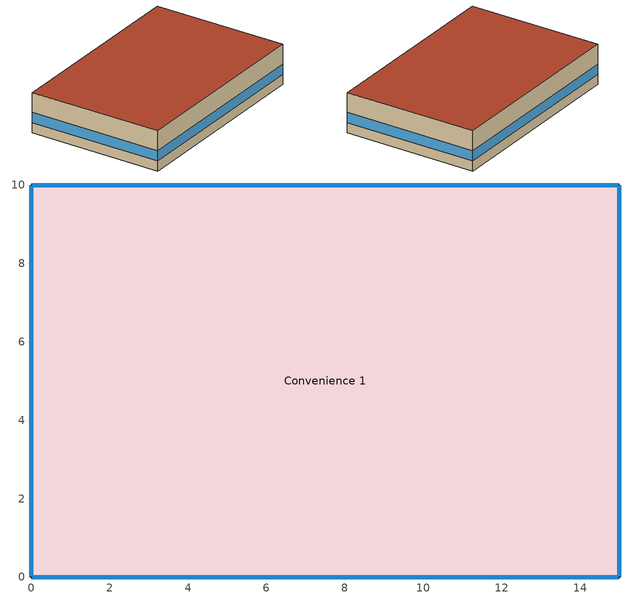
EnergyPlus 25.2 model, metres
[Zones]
Convenience 1
 floor ground (Concrete slab): 0,0 0,10 15,10 15,0 z0
 wall outside (Rendered masonry): 0,10 0,0 15,0 15,10 0,10 z0:3
 window (Construction 1): 0,9.97 0,0.03 / 15,0.03 15,9.97 z0.76:1.52; 14.97,10 0.03,10 / 0.03,0 14.97,0 z0.76:1.51
 roof outside (Insulated roof): 15,0 15,10 0,10 0,0 z3
[Building]
Building 1
[Site:Location]
Site 1: Latitude {deg}=-21.98; Longitude {deg}=-47.8836; Time Zone {hr}=-3; Elevation {m}=864.5
[Site:GroundTemperature:BuildingSurface]
23, 24, 24, 22, 20, 18, 17, 18, 19, 20, 21, 22
[SizingPeriod:DesignDay] Day of Month=21; Dry-Bulb Temperature Range Modifier Type=DefaultMultipliers; Humidity Condition Type=Wetbulb; Barometric Pressure {Pa}=91362; Rain Indicator=No; Snow Indicator=No; Daylight Saving Time Indicator=No; Begin Environment Reset Mode=FullResetAtBeginEnvironment
Name | Month | Day Type | Maximum Dry-Bulb Temperature {C} | Daily Dry-Bulb Temperature Range {deltaC} | Wetbulb or DewPoint at Maximum Dry-Bulb {C} | Wind Speed {m/s} | Wind Direction {deg} | Solar Model Indicator | ASHRAE Clear Sky Optical Depth for Beam Irradiance (taub) | ASHRAE Clear Sky Optical Depth for Diffuse Irradiance (taud) | Sky Clearness
Sao.Carlos Ann Clg .4% Condns DB=>MWB | 2 | SummerDesignDay | 32.7 | 10.8 | 18.5 | 2.1 | 290 | ASHRAETau2017 | 0.378 | 2.437
Sao.Carlos Ann Htg 99.6% Condns DB | 6 | WinterDesignDay | 8.2 | 0 | 8.2 | 1.2 | 120 | ASHRAEClearSky |  |  | 0
[Material] Roughness=Smooth; Thermal Absorptance=0.9; Solar Absorptance=0.7; Visible Absorptance=0.7
Name | Thickness {m} | Conductivity {W/m-K} | Density {kg/m3} | Specific Heat {J/kg-K}
Concrete slab_0 | 0.15 | 1.7 | 2300 | 880
Insulated roof_0 | 0.02 | 0.8 | 1800 | 840
Insulated roof_1 | 0.04 | 0.04 | 30 | 1400
Insulated roof_2 | 0.02 | 0.16 | 800 | 1090
Rendered masonry_0; Rendered masonry_2 | 0.02 | 1 | 1800 | 840
Rendered masonry_1 | 0.14 | 0.6 | 1200 | 840
[WindowMaterial:SimpleGlazingSystem]
Window Material Simple Glazing System 1: U-Factor {W/m2-K}=3; Solar Heat Gain Coefficient=0.4; Visible Transmittance=0.6
[Construction]
Concrete slab: Concrete slab_0
Construction 1: Window Material Simple Glazing System 1
Insulated roof: Insulated roof_0, Insulated roof_1, Insulated roof_2
Rendered masonry: Rendered masonry_0, Rendered masonry_1, Rendered masonry_2
[Zone]
Convenience 1: Multiplier=1; Part of Total Floor Area=Yes
[Space]
Convenience: Zone=Convenience 1
[People]
People 1: Zone or ZoneList or Space or SpaceList=Convenience; Number of People Schedule=people_fraction; Number of People Calculation Method=People; Number of People=10; Fraction Radiant=0.3; Activity Level Schedule=Schedule Constant 1; Clothing Insulation Calculation Method=ClothingInsulationSchedule
[ElectricEquipment] Zone or ZoneList or Space or SpaceList=Convenience; Design Level Calculation Method=EquipmentLevel
Name | Schedule | Design Level {W} | Fraction Radiant | Fraction Lost
compressor_Convenience | compressor | 1500 | 0 | 1
fuel_pumps_Convenience | fuel_pumps | 4400 | 0 | 1
kitchen_Convenience | kitchen | 2400 | 0.03 | 0.7
lights_inside_Convenience | lights_inside | 1200 | 0.1 | 0
lights_outside_Convenience | lights_outside | 2600 | 0 | 1
pos_Convenience | pos | 600 | 0.1 | 0
refrigeration_Convenience | refrigeration | 5000 | 0.02 | 0.8
[ZoneInfiltration:DesignFlowRate]
Space Infiltration Design Flow Rate 1: Zone or ZoneList or Space or SpaceList=Convenience; Schedule=Always On Discrete; Design Flow Rate Calculation Method=AirChanges/Hour; Air Changes per Hour {1/hr}=0.6; Density Basis=Outdoor
[ZoneControl:Thermostat]
Convenience 1 Thermostat: Zone or ZoneList=Convenience 1; Control Type Schedule=Convenience 1 Thermostat Schedule; Control 1=Thermostat Setpoint Dual Setpoint 1; Temperature Difference Between Cutout And Setpoint {deltaC}=0
[ThermostatSetpoint:DualSetpoint]
Thermostat Setpoint Dual Setpoint 1: Heating Setpoint Temperature Schedule=Schedule Constant 3; Cooling Setpoint Temperature Schedule=Schedule Constant 2
[ZoneHVAC:PackagedTerminalAirConditioner]
Zone HVAC Packaged Terminal Air Conditioner 1: Availability Schedule=hvac_available; Cooling Supply Air Flow Rate {m3/s}=0.8; Heating Supply Air Flow Rate {m3/s}=0.8; No Load Supply Air Flow Rate {m3/s}=0; No Load Supply Air Flow Rate Control Set To Low Speed=Yes; Cooling Outdoor Air Flow Rate {m3/s}=0; Heating Outdoor Air Flow Rate {m3/s}=0; No Load Outdoor Air Flow Rate {m3/s}=0; Supply Air Fan=Fan On Off 1; Heating Coil=Coil Heating Electric 1; Cooling Coil=Coil Cooling DX Single Speed 1; Fan Placement=DrawThrough; Supply Air Fan Operating Mode Schedule=Always Off Discrete
[Fan:OnOff]
Fan On Off 1: Availability Schedule=Always On Discrete; Fan Total Efficiency=0.6; Pressure Rise {Pa}=60; Maximum Flow Rate {m3/s}=0.8; Motor Efficiency=0.8; Motor In Airstream Fraction=1; Fan Power Ratio Function of Speed Ratio Curve=Fan On Off Power Curve; Fan Efficiency Ratio Function of Speed Ratio Curve=Fan On Off Efficiency Curve
[Coil:Heating:Electric]
Coil Heating Electric 1: Availability Schedule=Always On Discrete; Efficiency=1; Nominal Capacity {W}=0
[Coil:Cooling:DX:SingleSpeed]
Coil Cooling DX Single Speed 1: Availability Schedule=Always On Discrete; Gross Rated Total Cooling Capacity {W}=16000; Gross Rated Sensible Heat Ratio=Autosize; Gross Rated Cooling COP {W/W}=3.2; Rated Air Flow Rate {m3/s}=0.8; Rated Evaporator Fan Power Per Volume Flow Rate 2017 {W/(m3/s)}=773.3; Rated Evaporator Fan Power Per Volume Flow Rate 2023 {W/(m3/s)}=934.4; Total Cooling Capacity Function of Temperature Curve=Curve Biquadratic 1; Total Cooling Capacity Function of Flow Fraction Curve=Curve Quadratic 1; Energy Input Ratio Function of Temperature Curve=Curve Biquadratic 2; Energy Input Ratio Function of Flow Fraction Curve=Curve Quadratic 2; Part Load Fraction Correlation Curve=Curve Quadratic 3; Minimum Outdoor Dry-Bulb Temperature for Compressor Operation {C}=-25; Nominal Time for Condensate Removal to Begin {s}=0; Ratio of Initial Moisture Evaporation Rate and Steady State Latent Capacity=0; Maximum Cycling Rate {cycles/hr}=0; Latent Capacity Time Constant {s}=0; Condenser Type=AirCooled; Evaporative Condenser Effectiveness=0.9; Evaporative Condenser Air Flow Rate {m3/s}=Autosize; Evaporative Condenser Pump Rated Power Consumption {W}=Autosize; Crankcase Heater Capacity {W}=0; Maximum Outdoor Dry-Bulb Temperature for Crankcase Heater Operation {C}=10; Basin Heater Capacity {W/K}=0; Basin Heater Setpoint Temperature {C}=2
[Zone equipment]
Convenience 1: Zone HVAC Packaged Terminal Air Conditioner 1
[Sizing:Zone]
Convenience 1: Zone Cooling Design Supply Air Temperature Input Method=SupplyAirTemperature; Zone Cooling Design Supply Air Temperature {C}=14; Zone Cooling Design Supply Air Temperature Difference {deltaC}=11.11; Zone Heating Design Supply Air Temperature Input Method=SupplyAirTemperature; Zone Heating Design Supply Air Temperature {C}=40; Zone Heating Design Supply Air Temperature Difference {deltaC}=11.11; Zone Cooling Design Supply Air Humidity Ratio {kgWater/kgDryAir}=0.0085; Zone Heating Design Supply Air Humidity Ratio {kgWater/kgDryAir}=0.008; Design Specification Outdoor Air Object=Convenience 1 Zero air DSOA; Cooling Design Air Flow Method=DesignDay; Cooling Design Air Flow Rate {m3/s}=0; Cooling Minimum Air Flow per Zone Floor Area {m3/s-m2}=0.000762; Cooling Minimum Air Flow {m3/s}=0; Cooling Minimum Air Flow Fraction=0; Heating Design Air Flow Method=DesignDay; Heating Design Air Flow Rate {m3/s}=0; Heating Maximum Air Flow per Zone Floor Area {m3/s-m2}=0.002032; Heating Maximum Air Flow {m3/s}=0.141576; Heating Maximum Air Flow Fraction=0.3; Account for Dedicated Outdoor Air System=No; Zone Load Sizing Method=Sensible Load Only No Latent Load; Zone Latent Cooling Design Supply Air Humidity Ratio Input Method=HumidityRatioDifference; Zone Cooling Design Supply Air Humidity Ratio Difference {kgWater/kgDryAir}=0.005; Zone Latent Heating Design Supply Air Humidity Ratio Input Method=HumidityRatioDifference; Zone Humidification Design Supply Air Humidity Ratio Difference {kgWater/kgDryAir}=0.005; Type of Space Sum to Use=Coincident; Heating Coil Sizing Method=None; Maximum Heating Capacity To Cooling Load Sizing Ratio {W/W}=1
[DesignSpecification:OutdoorAir]
Convenience 1 Zero air DSOA: Outdoor Air Method=Sum; Outdoor Air Flow per Person {m3/s-person}=0; Outdoor Air Flow per Zone Floor Area {m3/s-m2}=0; Outdoor Air Flow per Zone {m3/s}=0; Outdoor Air Flow Air Changes per Hour {1/hr}=0
[Schedule:File] File=C:/goodwill_ai/GIE_DATASETS/simulacao/perfis/posto_24h_v1/schedules.csv; Rows to Skip at Top=1; Number of Hours of Data=8760; Column Separator=Comma; Interpolate to Timestep=No; Minutes per Item=15; Adjust Schedule for Daylight Savings=Yes
Name | Column Number
people_fraction | 9
compressor | 7
fuel_pumps | 5
kitchen | 6
lights_inside | 2
lights_outside | 3
pos | 4
refrigeration | 1
hvac_available | 8
[Schedule:Constant]
Name | Hourly Value
Schedule Constant 1 | 110
Schedule Constant 3 | 5
Schedule Constant 2 | 24
Always On Discrete | 1
Always Off Discrete | 0
[Schedule:Compact]
Convenience 1 Thermostat Schedule: Through: 12/31, For: AllDays, Until: 24:00, 4
[Curve:Exponent]
Fan On Off Power Curve: Coefficient1 Constant=1; Coefficient2 Constant=0; Coefficient3 Constant=0; Minimum Value of x {BasedOnField A2}=0; Maximum Value of x {BasedOnField A2}=1
[Curve:Cubic]
Fan On Off Efficiency Curve: Coefficient1 Constant=1; Coefficient2 x=0; Coefficient3 x**2=0; Coefficient4 x**3=0; Minimum Value of x {BasedOnField A2}=0; Maximum Value of x {BasedOnField A2}=1
[Curve:Biquadratic] Minimum Value of x {BasedOnField A2}=17; Maximum Value of x {BasedOnField A2}=22; Minimum Value of y {BasedOnField A3}=13; Maximum Value of y {BasedOnField A3}=46
Name | Coefficient1 Constant | Coefficient2 x | Coefficient3 x**2 | Coefficient4 y | Coefficient5 y**2 | Coefficient6 x*y
Curve Biquadratic 1 | 0.942588 | 0.00954335 | 0.00068377 | -0.0110427 | 5.249e-06 | -9.72e-06
Curve Biquadratic 2 | 0.342414 | 0.034885 | -0.0006237 | 0.00497722 | 0.000437951 | -0.000728028
[Curve:Quadratic]
Name | Coefficient1 Constant | Coefficient2 x | Coefficient3 x**2 | Minimum Value of x {BasedOnField A2} | Maximum Value of x {BasedOnField A2}
Curve Quadratic 1 | 0.8 | 0.2 | 0 | 0.5 | 1.5
Curve Quadratic 2 | 1.1552 | -0.1808 | 0.0256 | 0.5 | 1.5
Curve Quadratic 3 | 0.85 | 0.15 | 0 | 0 | 1
